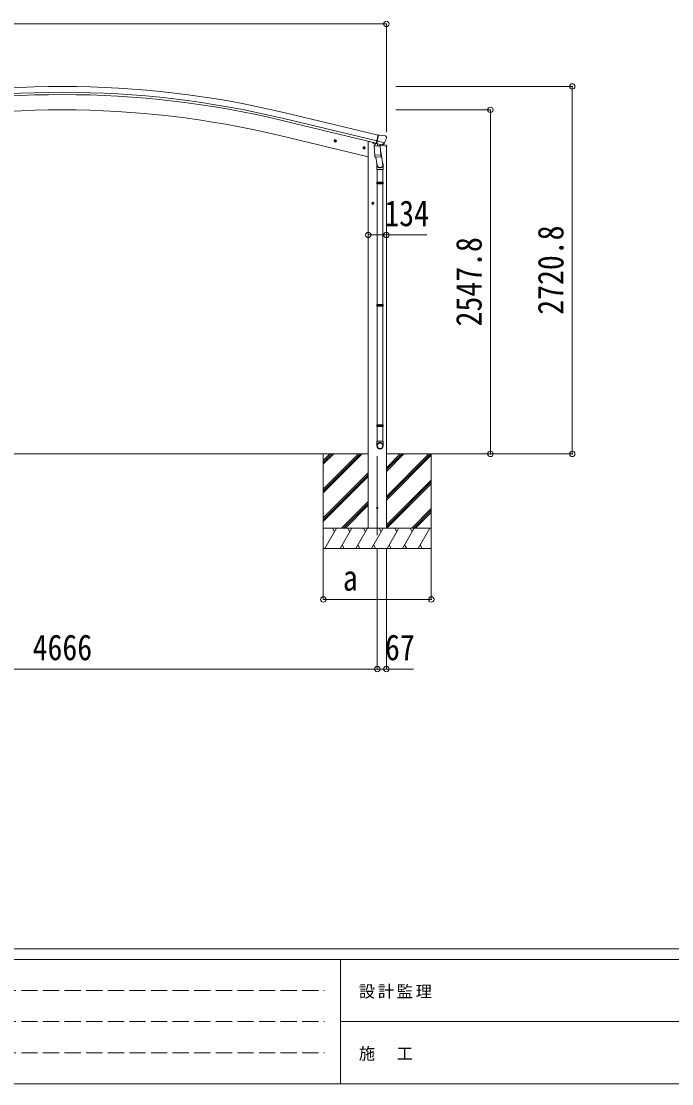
# Model space of a CAD drawing. Units: millimetres at full size, sheet at 1:40. Extents: x -11181 to 11305, y -7804 to 7716.
# Drawn here: x -6902 to -2083, y -7804 to 64 of the extents above; entities that cross this region are included whole.
import ezdxf
from ezdxf.enums import TextEntityAlignment as Align

# ---------------------------------------------------------------- set-up
doc = ezdxf.new("R2010")
doc.units = ezdxf.units.MM
doc.header["$LTSCALE"] = 40
doc.header["$PDMODE"] = 32
doc.header["$PDSIZE"] = 40
doc.linetypes.add('DASHED3', pattern=[4, 3, -1])
for name, color, linetype, lineweight in [('0-0_0', 7, 'Continuous', 9), ('0-1_本体', 4, 'Continuous', 9), ('0-2_部品', 7, 'Continuous', 9), ('0-8_PARTS2', 2, 'Continuous', 9), ('0-A_寸法', 6, 'Continuous', 9), ('F-0_240', 7, 'Continuous', 9)]:
    doc.layers.add(name, color=color, linetype=linetype, lineweight=lineweight)
doc.styles.add('ＭＳ ゴシック', font='')
doc.styles.get('ＭＳ ゴシック').set_extended_font_data('MS Gothic')

msp = doc.modelspace()

# ---------------------------------------------------------------- linework, layer by layer
at = {"layer": '0-0_0'}
for p, q in [((-8863.38, -3139.41), (-4331.37, -3139.41)), ((-4664.37, -3139.41), (-4664.37, -3839.41)), ((-4664.37, -3400.14), (-4403.63, -3139.41)), ((-4664.37, -3414.28), (-4389.49, -3139.41)), ((-4664.37, -3428.43), (-4375.35, -3139.41)), ((-4664.37, -3216.3), (-4587.48, -3139.41)), ((-4664.37, -3202.15), (-4601.63, -3139.41)), ((-4664.37, -3188.01), (-4615.76, -3139.41)), ((-4197.37, -3139.41), (-3776.2, -3139.41)), ((-4197.37, -3453.64), (-3883.13, -3139.41)), ((-4197.37, -3467.78), (-3868.99, -3139.41)), ((-4197.37, -3269.8), (-4066.98, -3139.41)), ((-4197.37, -3255.65), (-4081.13, -3139.41)), ((-4197.37, -3241.51), (-4095.27, -3139.41)), ((-3864.37, -3139.41), (-3864.37, -3839.41)), ((-4197.37, -3481.93), (-3864.37, -3148.93)), ((-4664.37, -3612.27), (-4331.37, -3279.28)), ((-4664.37, -3626.42), (-4331.37, -3293.42)), ((-4664.37, -3640.56), (-4331.37, -3307.56)), ((-4197.37, -3665.77), (-3864.37, -3332.78)), ((-4197.37, -3679.91), (-3864.37, -3346.92)), ((-4192.72, -3689.41), (-3864.37, -3361.06)), ((-4529.37, -3689.41), (-4331.37, -3491.41)), ((-4515.23, -3689.41), (-4331.37, -3505.55)), ((-4501.09, -3689.41), (-4331.37, -3519.69)), ((-4008.87, -3689.41), (-3864.37, -3544.91)), ((-3994.73, -3689.41), (-3864.37, -3559.05)), ((-3980.59, -3689.41), (-3864.37, -3573.19)), ((-3864.37, -3689.41), (-4664.37, -3689.41)), ((-4654.08, -3839.41), (-4567.47, -3689.41)), ((-4582.47, -3715.4), (-4597.47, -3689.41)), ((-4538.61, -3839.41), (-4452, -3689.41)), ((-4467, -3715.4), (-4482.01, -3689.41)), ((-4423.14, -3839.41), (-4336.53, -3689.41)), ((-4351.53, -3715.4), (-4366.54, -3689.41)), ((-4331.37, -3689.41), (-4197.37, -3689.41)), ((-4307.67, -3839.41), (-4221.06, -3689.41)), ((-4236.06, -3715.4), (-4251.07, -3689.41)), ((-4192.2, -3839.41), (-4105.59, -3689.41)), ((-4120.59, -3715.4), (-4135.59, -3689.41)), ((-4076.73, -3839.41), (-3990.12, -3689.41)), ((-4020.12, -3689.41), (-4005.12, -3715.4)), ((-3961.26, -3839.41), (-3874.65, -3689.41)), ((-4664.37, -3839.41), (-3864.37, -3839.41)), ((-4523.61, -3813.44), (-4508.61, -3839.41)), ((-4408.14, -3813.43), (-4393.14, -3839.41)), ((-4292.67, -3813.43), (-4277.67, -3839.41)), ((-4177.2, -3813.44), (-4162.2, -3839.41)), ((-4061.73, -3813.44), (-4046.73, -3839.41)), ((-3946.26, -3813.44), (-3931.26, -3839.41))]:
    msp.add_line(p, q, dxfattribs=at)
at = {"layer": '0-1_本体'}
for p, q in [((-4258.3, -779.16), (-4946.22, -614.01)), ((-4272.31, -837.5), (-4960.22, -672.35)), ((-4268.38, -821.14), (-4956.29, -655.98)), ((-4331.37, -939.53), (-4986.6, -782.23)), ((-4255.04, -779.94), (-4269.05, -838.28)), ((-4255.04, -779.94), (-4258.3, -779.16)), ((-4331.37, -826.41), (-4331.37, -3689.41)), ((-4331.37, -826.41), (-4318.49, -826.41)), ((-4269.05, -838.28), (-4272.31, -837.5)), ((-4197.37, -862.69), (-4197.37, -3689.41))]:
    msp.add_line(p, q, dxfattribs=at)
for radius in [7073, 7029.83, 7013, 6900]:
    msp.add_arc((-6597.37, -7491.58), radius, 76.5, 103.5, dxfattribs=at)
at = {"layer": '0-2_部品'}
for p, q in [((-4231.98, -783.75), (-4257.91, -777.53)), ((-4231.98, -783.75), (-4218.72, -781.05)), ((-4204.24, -784.24), (-4217.42, -781.08)), ((-4201.14, -786.49), (-4197.28, -792.79)), ((-4585.84, -819.32), (-4566.4, -823.98)), ((-4578.25, -814.45), (-4583.42, -819.9)), ((-4578.45, -831.37), (-4573.79, -811.93)), ((-4570.95, -816.21), (-4578.25, -814.45)), ((-4573.99, -828.85), (-4568.82, -823.4)), ((-4568.82, -823.4), (-4570.95, -816.21)), ((-4364.53, -882.73), (-4359.86, -863.28)), ((-4299.45, -830.99), (-4299.45, -834.24)), ((-4277.39, -843.48), (-4295.62, -839.1)), ((-4288.05, -860.93), (-4242.36, -857.73)), ((-4283.38, -927.76), (-4288.05, -860.93)), ((-4273.63, -839.16), (-4286.95, -854.48)), ((-4286.95, -854.48), (-4286.5, -860.82)), ((-4272.69, -839.09), (-4273.63, -839.16)), ((-4269.61, -841.57), (-4271.14, -841.2)), ((-4232.9, -850.38), (-4269.61, -841.57)), ((-4210.98, -835.37), (-4268.48, -821.57)), ((-4263.66, -843.39), (-4262.63, -858)), ((-4235.44, -852.39), (-4261.26, -858.82)), ((-4244.14, -854.55), (-4243.91, -857.84)), ((-4242.36, -857.73), (-4237.69, -924.57)), ((-4230.54, -850.85), (-4238.06, -849.05)), ((-4194.9, -863.29), (-4237.82, -852.98)), ((-4234.74, -850.6), (-4234.69, -851.35)), ((-4231.37, -850.74), (-4232.9, -850.38)), ((-4227.83, -850.28), (-4211.45, -835.79)), ((-4224.13, -847.01), (-4197.2, -853.48)), ((-4196.92, -795.07), (-4197.2, -796.22)), ((-4194.9, -856.39), (-4194.9, -863.29)), ((-4371.92, -870.67), (-4352.47, -875.34)), ((-4364.33, -865.81), (-4369.5, -871.26)), ((-4357.03, -867.56), (-4364.33, -865.81)), ((-4360.07, -880.2), (-4354.9, -874.76)), ((-4354.9, -874.76), (-4357.03, -867.56)), ((-4283.38, -927.76), (-4237.69, -924.57)), ((-4283.36, -927.76), (-4282.48, -940.46)), ((-4238.67, -939.17), (-4280.37, -942.09)), ((-4274.94, -941.71), (-4264.21, -1005.3)), ((-4239.42, -899.8), (-4223.51, -995.97)), ((-4236.83, -937.04), (-4237.7, -924.57)), ((-4237.22, -938.39), (-4237.22, -938.39)), ((-4267.36, -998.48), (-4267.36, -1033.13)), ((-4221.36, -1033.13), (-4221.36, -998.78)), ((-4267.36, -1033.13), (-4221.36, -1033.13)), ((-4265.36, -1033.13), (-4265.36, -1127.13)), ((-4223.36, -1033.13), (-4223.36, -1127.13)), ((-4267.36, -1129.13), (-4266.36, -1127.13)), ((-4267.36, -1129.13), (-4221.36, -1129.13)), ((-4267.36, -1129.13), (-4267.36, -1137.13)), ((-4267.36, -1137.13), (-4221.36, -1137.13)), ((-4267.36, -1137.13), (-4266.36, -1139.13)), ((-4266.36, -1127.13), (-4222.36, -1127.13)), ((-4266.36, -1139.13), (-4222.36, -1139.13)), ((-4265.36, -1139.13), (-4265.36, -2033.47)), ((-4223.36, -1139.13), (-4223.36, -2033.47)), ((-4221.36, -1129.13), (-4222.36, -1127.13)), ((-4307.57, -1283), (-4287.57, -1283)), ((-4301.32, -1276.5), (-4305.07, -1283)), ((-4293.81, -1276.5), (-4301.32, -1276.5)), ((-4297.57, -1293), (-4297.57, -1273)), ((-4290.06, -1283), (-4293.81, -1276.5)), ((-4293.81, -1289.5), (-4290.06, -1283)), ((-4267.36, -2035.47), (-4266.36, -2033.47)), ((-4267.36, -2035.47), (-4221.36, -2035.47)), ((-4267.36, -2035.47), (-4267.36, -2043.47)), ((-4267.36, -2043.47), (-4221.36, -2043.47)), ((-4267.36, -2043.47), (-4266.36, -2045.47)), ((-4266.36, -2033.47), (-4222.36, -2033.47)), ((-4266.36, -2045.47), (-4222.36, -2045.47)), ((-4265.36, -2045.47), (-4265.36, -2923.51)), ((-4223.36, -2045.47), (-4223.36, -2923.51)), ((-4221.36, -2035.47), (-4222.36, -2033.47)), ((-4267.36, -2925.51), (-4266.36, -2923.51)), ((-4267.36, -2925.51), (-4221.36, -2925.51)), ((-4267.36, -2925.51), (-4267.36, -2933.51)), ((-4267.36, -2933.51), (-4221.36, -2933.51)), ((-4267.36, -2933.51), (-4266.36, -2935.51)), ((-4266.36, -2923.51), (-4222.36, -2923.51)), ((-4266.36, -2935.51), (-4222.36, -2935.51)), ((-4265.36, -2935.51), (-4265.36, -3045.51)), ((-4223.36, -2935.51), (-4223.36, -3045.51)), ((-4221.36, -2925.51), (-4222.36, -2923.51)), ((-4267.36, -3079.65), (-4267.36, -3045.51)), ((-4267.36, -3045.51), (-4221.36, -3045.51)), ((-4221.36, -3079.65), (-4221.36, -3045.51))]:
    msp.add_line(p, q, dxfattribs=at)
for points in [[(-4263.34, -842.98), (-4273.06, -840.64), (-4257.91, -777.53)], [(-4583.42, -819.9), (-4581.29, -827.09), (-4573.99, -828.85)], [(-4263.34, -842.98), (-4263.1, -843.13), (-4238.34, -849.07), (-4238.06, -849.05)], [(-4210.7, -834.8), (-4211.29, -835.64), (-4211.45, -835.79)], [(-4369.5, -871.26), (-4367.37, -878.45), (-4360.07, -880.2)], [(-4221.36, -1129.13), (-4221.36, -1137.13), (-4222.36, -1139.13)], [(-4305.07, -1283), (-4301.32, -1289.5), (-4293.81, -1289.5)], [(-4221.36, -2035.47), (-4221.36, -2043.47), (-4222.36, -2045.47)], [(-4221.36, -2925.51), (-4221.36, -2933.51), (-4222.36, -2935.51)]]:
    msp.add_lwpolyline(points, dxfattribs=at)
for centre, radius in [((-4576.12, -821.65), 8.5), ((-4576.12, -821.65), 7.7), ((-4576.12, -821.65), 6.5), ((-4362.2, -873.01), 8.5), ((-4362.2, -873.01), 7.7), ((-4362.2, -873.01), 6.5), ((-4297.57, -1283), 8.5), ((-4297.57, -1283), 7.7), ((-4297.57, -1283), 6.5)]:
    msp.add_circle(centre, radius, dxfattribs=at)
at = {"layer": '0-2_部品', "color": 4}
msp.add_circle((-4264.37, -3539.41), 5, dxfattribs=at)
at = {"layer": '0-2_部品'}
for centre, radius, start, end in [((-4218.12, -783.99), 3, 76.5, 101.5), ((-4205.4, -789.1), 5, 31.5, 76.5), ((-4294.45, -834.24), 5, 180, 256.5), ((-4271.02, -840.71), 0.5, 221.23754, 256.5), ((-4264.25, -843.47), 0.604, 7.79405, 79.40158), ((-4261.61, -857.85), 1.03, 188.03431, 289.96103), ((-4235.69, -851.42), 1, 284, 4), ((-4234.24, -850.57), 0.5, 76.5, 184), ((-4231.26, -850.26), 0.5, 256.5, 291.76246), ((-4394, -748.97), 202.4, 334.90875, 346.5), ((-4197.9, -856.39), 3, 0, 76.5), ((-4280.51, -940.09), 2, 190.53157, 274), ((-4238.81, -937.18), 2, 274, 322.59038), ((-4238.77, -937.21), 1.95, 322.52234, 4.95983), ((-4251.36, -998.78), 30, 0, 2.54858)]:
    msp.add_arc(centre, radius, start, end, dxfattribs=at)
for centre, major_axis, ratio, start_param, end_param in [((-4229.84, -847.93), (0.73, -2.92), 0.997631, 5.8041905, 5.8929484), ((-4229.87, -847.8), (-2.63, 3.16), 0.650902, 2.1145521, 2.1873627), ((-4229.82, -848.03), (0.73, -2.92), 0.997631, 5.965759, 6.7621801), ((-4199.84, -794.35), (1.57, -2.57), 0.99628, 0.7835347, 1.5707963), ((-4244.36, -998.48), (-23, 0), 0.996195, 6.0000678, 10.0103449), ((-4244.36, -998.48), (-21, 0), 0.996195, 0.3319459, 3.3482706), ((-4244.36, -3077.91), (23, 0), 0.996195, 6.2831853, 9.424778), ((-4244.36, -3079.65), (23, 0), 0.996195, 6.2831853, 9.424778), ((-4244.36, -3079.65), (0, -23.43), 0.981806, 4.712389, 7.8539816)]:
    msp.add_ellipse(centre, major_axis=major_axis, ratio=ratio, start_param=start_param, end_param=end_param, dxfattribs=at)
msp.add_ellipse((-4244.36, -3079.65), major_axis=(-21, 0), ratio=0.996195, dxfattribs=at)
at = {"layer": '0-8_PARTS2', "color": 6}
msp.add_line((-8997.88, 44.47), (-4196.87, 44.47), dxfattribs=at)
at = {"layer": '0-8_PARTS2'}
msp.add_line((-4264.37, -3740.35), (-4264.37, -3156.4), dxfattribs=at)
at = {"layer": '0-A_寸法'}
for p, q in [((-4196.87, 44.47), (-4196.87, -757.86)), ((-2820.29, -418.58), (-4126.71, -418.58)), ((-2820.29, -3139.41), (-2820.29, -418.58)), ((-3426.26, -591.58), (-4126.71, -591.58)), ((-3426.26, -3139.41), (-3426.26, -591.58)), ((-4331.37, -1518.17), (-4197.37, -1518.17)), ((-4197.37, -1518.17), (-3897.37, -1518.17)), ((-3426.26, -3139.41), (-3820.51, -3139.41)), ((-2820.29, -3139.41), (-3426.26, -3139.41)), ((-4664.37, -4217.32), (-4664.37, -3842.91)), ((-4264.37, -4732.3), (-4264.37, -3842.91)), ((-4197.37, -4732.3), (-4197.37, -3842.91)), ((-3864.37, -4217.32), (-3864.37, -3842.91)), ((-3864.37, -4217.32), (-4664.37, -4217.32)), ((-8930.38, -4732.3), (-4264.37, -4732.3)), ((-4264.37, -4732.3), (-4197.37, -4732.3)), ((-4197.37, -4732.3), (-3997.37, -4732.3))]:
    msp.add_line(p, q, dxfattribs=at)
for p in [(-4196.87, 44.47), (-2820.29, -418.58), (-3426.26, -591.58), (-4331.37, -1518.17), (-4197.37, -1518.17), (-3426.26, -3139.41), (-2820.29, -3139.41), (-4664.37, -4217.32), (-3864.37, -4217.32), (-4264.37, -4732.3), (-4197.37, -4732.3)]:
    msp.add_point(p, dxfattribs=at)
at = {"layer": 'F-0_240', "color": 5}
for p, q in [((-11180.61, -6803.54), (10739.39, -6803.54)), ((-11180.61, -6883.54), (7183.72, -6883.54)), ((-4536.28, -6883.54), (-4536.28, -7803.54)), ((-4536.28, -7343.54), (3663.72, -7343.54)), ((-11180.61, -7803.54), (10739.39, -7803.54))]:
    msp.add_line(p, q, dxfattribs=at)
at = {"layer": 'F-0_240', "color": 4, "linetype": 'DASHED3'}
for p, q in [((-11060.61, -7113.54), (-4656.28, -7113.54)), ((-11060.61, -7343.54), (-4656.28, -7343.54)), ((-11060.61, -7573.54), (-4656.28, -7573.54))]:
    msp.add_line(p, q, dxfattribs=at)

# ---------------------------------------------------------------- texts
at = {"layer": '0-A_寸法', "color": 7, "style": 'ＭＳ ゴシック', "width": 0.85}
for s, p in [('134', (-4212.37, -1510.17)), ('a', (-4519.37, -4209.32)), ('4666', (-6817.37, -4724.3)), ('67', (-4207.37, -4724.3))]:
    msp.add_text(s, height=190.6, dxfattribs=at).set_placement(p, align=Align.BOTTOM_LEFT)
for s, p in [('2720.8', (-2828.29, -2109)), ('2547.8', (-3434.26, -2195.5))]:
    msp.add_text(s, height=190.6, rotation=90, dxfattribs=at).set_placement(p, align=Align.BOTTOM_LEFT)
at = {"layer": 'F-0_240', "char_height": 87.98, "attachment_point": 7, "style": 'ＭＳ ゴシック'}
for s, insert in [('\\T1.17;設計監理', (-4401.18, -7173.54)), ('\\T1.17;施\u3000工', (-4401.18, -7633.54))]:
    msp.add_mtext(s, dxfattribs=dict(at, insert=insert))

doc.saveas('drawing.dxf')
